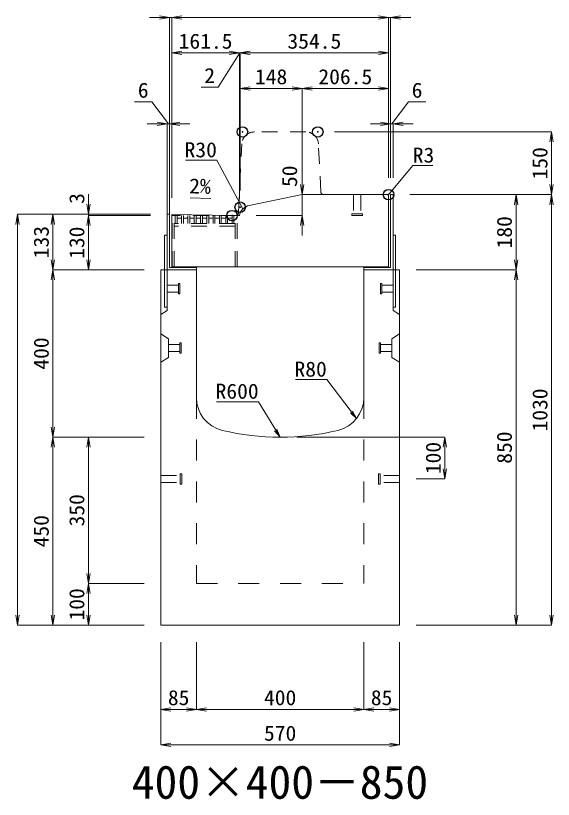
# Model space of a CAD drawing. Units: millimetres at full size. Extents: x -1809 to 57027, y -20349 to 17321.
# Drawn here: x 33436 to 34721, y -7412 to -5538 of the extents above; entities that cross this region are included whole.
import ezdxf
from ezdxf.enums import TextEntityAlignment as Align

# ---------------------------------------------------------------- set-up
doc = ezdxf.new("R2010")
doc.units = ezdxf.units.MM
doc.header["$LTSCALE"] = 50
doc.header["$PDMODE"] = 32
doc.header["$PDSIZE"] = 25
doc.linetypes.add('USER1', pattern=[2, 1, -1])
doc.linetypes.add('USER2', pattern=[1.35, 0.75, -0.6])
for name, color, linetype, lineweight in [('インサート', 3, 'USER2', 9), ('グレーチング', 7, 'USER2', 5), ('受枠', 3, 'Continuous', 5), ('寸法線', 7, 'Continuous', 13), ('引出線', 4, 'Continuous', 13), ('本体', 2, 'Continuous', 13)]:
    doc.layers.add(name, color=color, linetype=linetype, lineweight=lineweight)
doc.layers.add('作業エリア', color=11, linetype='Continuous')
doc.layers.add('文字', color=7, linetype='Continuous')
doc.styles.add('ＭＳ 明朝', font='')
doc.styles.get('ＭＳ 明朝').set_extended_font_data('MS Mincho')

# ---------------------------------------------------------------- blocks, each defined once
blk = doc.blocks.new('open_arrow')
at = {"color": 0, "linetype": 'Continuous', "lineweight": -2}
blk.add_lwpolyline([(7.5, 1.25), (0, 0), (7.5, -1.25)], dxfattribs=at)

msp = doc.modelspace()

# ---------------------------------------------------------------- linework, layer by layer
at = {"layer": 'インサート'}
for p, q in [((34243.74, -5966.05), (34243.74, -6012.05)), ((34243.74, -5966.05), (34260.74, -5966.05)), ((34260.74, -5966.05), (34260.74, -6012.05)), ((34239.74, -6016.05), (34239.74, -6012.05)), ((34239.74, -6012.05), (34264.74, -6012.05)), ((34239.74, -6016.05), (34264.74, -6016.05)), ((34264.74, -6012.05), (34264.74, -6016.05)), ((33798.24, -6182.55), (33825.24, -6182.55)), ((33798.24, -6182.55), (33798.24, -6199.55)), ((33828.24, -6178.55), (33825.24, -6178.55)), ((33825.24, -6178.55), (33825.24, -6203.55)), ((33828.24, -6203.55), (33828.24, -6178.55)), ((34308.24, -6178.55), (34311.24, -6178.55)), ((34308.24, -6203.55), (34308.24, -6178.55)), ((34311.24, -6178.55), (34311.24, -6203.55)), ((34338.24, -6182.55), (34311.24, -6182.55)), ((34338.24, -6182.55), (34338.24, -6199.55)), ((33798.24, -6199.55), (33825.24, -6199.55)), ((33825.24, -6203.55), (33828.24, -6203.55)), ((34311.24, -6203.55), (34308.24, -6203.55)), ((34338.24, -6199.55), (34311.24, -6199.55)), ((33801.44, -6324.55), (33828.44, -6324.55)), ((33801.44, -6324.55), (33801.44, -6341.55)), ((33831.44, -6320.55), (33828.44, -6320.55)), ((33828.44, -6320.55), (33828.44, -6345.55)), ((33831.44, -6345.55), (33831.44, -6320.55)), ((34305.04, -6320.55), (34308.04, -6320.55)), ((34305.04, -6345.55), (34305.04, -6320.55)), ((34308.04, -6320.55), (34308.04, -6345.55)), ((34335.04, -6324.55), (34308.04, -6324.55)), ((34335.04, -6324.55), (34335.04, -6341.55)), ((33801.44, -6341.55), (33828.44, -6341.55)), ((33828.44, -6345.55), (33831.44, -6345.55)), ((34308.04, -6345.55), (34305.04, -6345.55)), ((34335.04, -6341.55), (34308.04, -6341.55)), ((33829.24, -6658.55), (33829.24, -6633.55)), ((33829.24, -6633.55), (33833.24, -6633.55)), ((33833.24, -6658.55), (33833.24, -6633.55)), ((34303.24, -6633.55), (34307.24, -6633.55)), ((34303.24, -6633.55), (34303.24, -6658.55)), ((34307.24, -6633.55), (34307.24, -6658.55)), ((33783.24, -6637.55), (33829.24, -6637.55)), ((33783.24, -6654.55), (33783.24, -6637.55)), ((34353.24, -6637.55), (34307.24, -6637.55)), ((34353.24, -6637.55), (34353.24, -6654.55)), ((33783.24, -6654.55), (33829.24, -6654.55)), ((33833.24, -6658.55), (33829.24, -6658.55)), ((34307.24, -6658.55), (34303.24, -6658.55)), ((34353.24, -6654.55), (34307.24, -6654.55))]:
    msp.add_line(p, q, dxfattribs=at)
at = {"layer": 'グレーチング'}
for p, q in [((33810.24, -6139.05), (33810.24, -6016.05)), ((33965.24, -6016.05), (33810.24, -6016.05)), ((33814.74, -6139.05), (33814.74, -6016.05)), ((33817.74, -6035.05), (33817.74, -6016.05)), ((33822.24, -6035.05), (33822.24, -6016.05)), ((33832.8, -6035.05), (33832.8, -6016.05)), ((33837.3, -6035.05), (33837.3, -6016.05)), ((33847.85, -6035.05), (33847.85, -6016.05)), ((33852.35, -6035.05), (33852.35, -6016.05)), ((33862.91, -6035.05), (33862.91, -6016.05)), ((33867.41, -6035.05), (33867.41, -6016.05)), ((33877.96, -6035.05), (33877.96, -6016.05)), ((33882.46, -6035.05), (33882.46, -6016.05)), ((33893.02, -6035.05), (33893.02, -6016.05)), ((33897.52, -6035.05), (33897.52, -6016.05)), ((33908.07, -6035.05), (33908.07, -6016.05)), ((33912.57, -6035.05), (33912.57, -6016.05)), ((33923.13, -6035.05), (33923.13, -6016.05)), ((33927.63, -6035.05), (33927.63, -6016.05)), ((33938.19, -6035.05), (33938.19, -6016.05)), ((33942.69, -6035.05), (33942.69, -6016.05)), ((33953.24, -6035.05), (33953.24, -6016.05)), ((33957.74, -6035.05), (33957.74, -6016.05)), ((33960.74, -6139.05), (33960.74, -6016.05)), ((33965.24, -6139.05), (33965.24, -6016.05)), ((33960.74, -6035.05), (33814.74, -6035.05)), ((33832.8, -6022.05), (33822.24, -6022.05)), ((33847.85, -6022.05), (33837.3, -6022.05)), ((33862.91, -6022.05), (33852.35, -6022.05)), ((33877.96, -6022.05), (33867.41, -6022.05)), ((33893.02, -6022.05), (33882.46, -6022.05)), ((33908.07, -6022.05), (33897.52, -6022.05)), ((33923.13, -6022.05), (33912.57, -6022.05)), ((33938.19, -6022.05), (33927.63, -6022.05)), ((33953.24, -6022.05), (33942.69, -6022.05)), ((33960.74, -6041.05), (33814.74, -6041.05))]:
    msp.add_line(p, q, dxfattribs=at)
at = {"layer": '作業エリア'}
for p in [(33978.24, -5816.05), (34158.24, -5816.05), (34327.24, -5966.05), (33972.74, -5996.05), (33953.24, -6016.05)]:
    msp.add_point(p, dxfattribs=at)
at = {"layer": '受枠'}
for p, q in [((34332.24, -5966.05), (34338.24, -5966.05)), ((34332.24, -6140.05), (34332.24, -5966.05)), ((34338.24, -6235.05), (34338.24, -5966.05)), ((33804.24, -6013.05), (33798.24, -6013.05)), ((33798.24, -6235.05), (33798.24, -6013.05)), ((33804.24, -6140.05), (33804.24, -6013.05)), ((33798.24, -6063.05), (33792.24, -6063.05)), ((33792.24, -6235.05), (33792.24, -6063.05)), ((34338.24, -6063.05), (34344.24, -6063.05)), ((34344.24, -6235.05), (34344.24, -6063.05)), ((33868.24, -6146.05), (33798.24, -6146.05)), ((33868.24, -6140.05), (33804.24, -6140.05)), ((33868.24, -6146.05), (33868.24, -6140.05)), ((34268.24, -6140.05), (34332.24, -6140.05)), ((34268.24, -6146.05), (34268.24, -6140.05)), ((34268.24, -6146.05), (34338.24, -6146.05)), ((33798.24, -6235.05), (33792.24, -6235.05)), ((34338.24, -6235.05), (34344.24, -6235.05))]:
    msp.add_line(p, q, dxfattribs=at)
at = {"layer": '寸法線'}
for p, q in [((33857.24, -5541.93), (33756.24, -5541.93)), ((33804.24, -5973.03), (33804.24, -5541.93)), ((34327.24, -5541.93), (33809.24, -5541.93)), ((33809.24, -5973.25), (33809.24, -5541.93)), ((33809.24, -5973.25), (33809.24, -5541.93)), ((34279.24, -5541.93), (34380.24, -5541.93)), ((34327.24, -5926.03), (34327.24, -5541.93)), ((34327.24, -5926.03), (34327.24, -5541.93)), ((34332.24, -5926.03), (34332.24, -5541.93)), ((34018.81, -5626.93), (33809.24, -5626.93)), ((33809.24, -5973.25), (33809.24, -5626.93)), ((33971.78, -5626.93), (33920.05, -5709.16)), ((34020.74, -5626.93), (33922.81, -5626.93)), ((33970.81, -5976.03), (33970.81, -5626.93)), ((34327.24, -5626.93), (33972.74, -5626.93)), ((33972.74, -5956.03), (33972.74, -5626.93)), ((34327.24, -5926.03), (34327.24, -5626.93)), ((33970.81, -5976.03), (33970.81, -5673.47)), ((33972.74, -5956.03), (33972.74, -5671.93)), ((33920.05, -5709.16), (33879.64, -5709.16)), ((33972.74, -5711.93), (34120.74, -5711.93)), ((33972.74, -5956.03), (33972.74, -5711.93)), ((34120.74, -5926.03), (34120.74, -5711.93)), ((34120.74, -5711.93), (34327.24, -5711.93)), ((34120.74, -5926.03), (34120.74, -5711.93)), ((34327.24, -5926.03), (34327.24, -5711.93)), ((33761.62, -5744.13), (33720.39, -5744.13)), ((33801.24, -5796.93), (33761.62, -5744.13)), ((34335.24, -5796.93), (34374.86, -5744.13)), ((34374.86, -5744.13), (34416.09, -5744.13)), ((33852.24, -5796.93), (33750.24, -5796.93)), ((33798.24, -6058.03), (33798.24, -5796.93)), ((33804.24, -6058.03), (33804.24, -5796.93)), ((34284.24, -5796.93), (34386.24, -5796.93)), ((34332.24, -5926.03), (34332.24, -5796.93)), ((34338.24, -5926.03), (34338.24, -5796.93)), ((34198.26, -5816.05), (34717.02, -5816.05)), ((34717.02, -5816.05), (34717.02, -5966.05)), ((34120.74, -5918.05), (34120.74, -6064.05)), ((33610.3, -5965.05), (33610.3, -6064.05)), ((34378.26, -5966.05), (34632.02, -5966.05)), ((34378.26, -5966.05), (34717.02, -5966.05)), ((34378.26, -5966.05), (34717.02, -5966.05)), ((34632.02, -5966.05), (34632.02, -6146.05)), ((34717.02, -5966.05), (34717.02, -6996.05)), ((33440.3, -6996.05), (33440.3, -6013.05)), ((33758.22, -6013.05), (33440.3, -6013.05)), ((33525.3, -6013.05), (33525.3, -6146.05)), ((33758.22, -6013.05), (33525.3, -6013.05)), ((33758.22, -6013.05), (33610.3, -6013.05)), ((33758.22, -6016.05), (33610.3, -6016.05)), ((33610.3, -6016.05), (33610.3, -6146.05)), ((33758.22, -6016.05), (33610.3, -6016.05)), ((34010.83, -6016.05), (34120.74, -6016.05)), ((33743.22, -6146.05), (33525.3, -6146.05)), ((33525.3, -6146.05), (33525.3, -6546.05)), ((33743.22, -6146.05), (33525.3, -6146.05)), ((33743.22, -6146.05), (33610.3, -6146.05)), ((34393.26, -6146.05), (34632.02, -6146.05)), ((34393.26, -6146.05), (34632.02, -6146.05)), ((34632.02, -6146.05), (34632.02, -6996.05)), ((33743.22, -6546.05), (33525.3, -6546.05)), ((33525.3, -6996.05), (33525.3, -6546.05)), ((33743.22, -6546.05), (33525.3, -6546.05)), ((33610.3, -6546.05), (33610.3, -6896.05)), ((33743.22, -6546.05), (33610.3, -6546.05)), ((34108.26, -6546.05), (34462.02, -6546.05)), ((34462.02, -6546.05), (34462.02, -6646.05)), ((34393.26, -6646.05), (34462.02, -6646.05)), ((33743.22, -6896.05), (33610.3, -6896.05)), ((33610.3, -6896.05), (33610.3, -6996.05)), ((33743.22, -6896.05), (33610.3, -6896.05)), ((33743.22, -6996.05), (33440.3, -6996.05)), ((33743.22, -6996.05), (33525.3, -6996.05)), ((33743.22, -6996.05), (33610.3, -6996.05)), ((34393.26, -6996.05), (34632.02, -6996.05)), ((34393.26, -6996.05), (34717.02, -6996.05)), ((33783.24, -7036.07), (33783.24, -7197.21)), ((33783.24, -7036.07), (33783.24, -7282.21)), ((33868.24, -7036.07), (33868.24, -7197.21)), ((33868.24, -7036.07), (33868.24, -7197.21)), ((34268.24, -7036.07), (34268.24, -7197.21)), ((34268.24, -7036.07), (34268.24, -7197.21)), ((34353.24, -7036.07), (34353.24, -7197.21)), ((34353.24, -7036.07), (34353.24, -7282.21)), ((33783.24, -7197.21), (33868.24, -7197.21)), ((33868.24, -7197.21), (34268.24, -7197.21)), ((34268.24, -7197.21), (34353.24, -7197.21)), ((33783.24, -7282.21), (34353.24, -7282.21))]:
    msp.add_line(p, q, dxfattribs=at)
at = {"layer": '引出線'}
for points in [[(33978.84, -6000.19), (33917.12, -5883.9), (33842.45, -5883.9)], [(34326.36, -5966.93), (34385.09, -5896.57), (34432.81, -5896.57)], [(33901.91, -5974.88), (33853.17, -5973.91), (33901.91, -5974.88)], [(34251, -6501.63), (34179.74, -6408.52), (34105.07, -6408.52)], [(34068.24, -6546.05), (34016.88, -6461.3), (33915.87, -6461.3)]]:
    msp.add_lwpolyline(points, dxfattribs=at)
at = {"layer": '本体', "linetype": 'USER2', "lineweight": 9}
for p, q in [((34129.7, -5816.05), (34006.78, -5816.05)), ((33968.57, -6009.4), (33976.82, -5844.56)), ((34165.41, -5959.4), (34159.67, -5844.56)), ((33798.24, -6146.05), (33798.24, -6243.05)), ((34338.24, -6146.05), (34338.24, -6243.05)), ((33798.24, -6243.05), (33783.24, -6252.55)), ((34338.24, -6243.05), (34353.24, -6252.55))]:
    msp.add_line(p, q, dxfattribs=at)
at = {"layer": '本体'}
for p, q in [((34120.74, -5966.05), (33994.43, -5991.66)), ((34324.24, -5966.05), (34120.74, -5966.05)), ((34327.24, -6139.05), (34327.24, -5969.05)), ((33809.24, -6139.05), (33809.24, -6013.27)), ((33809.24, -6013.27), (33953.24, -6016.05)), ((33953.24, -6016.05), (33970.81, -6016.05)), ((33783.24, -6146.05), (33783.24, -6996.05)), ((33868.24, -6146.05), (33783.24, -6146.05)), ((34327.24, -6139.05), (33809.24, -6139.05)), ((33868.24, -6146.05), (33868.24, -6452.02)), ((34268.24, -6452.02), (34268.24, -6146.05)), ((34353.24, -6146.05), (34268.24, -6146.05)), ((34353.24, -6996.05), (34353.24, -6146.05)), ((33783.24, -6996.05), (34353.24, -6996.05))]:
    msp.add_line(p, q, dxfattribs=at)
at = {"layer": '本体', "lineweight": 9}
for p, q in [((33783.24, -6299.05), (33801.44, -6310.55)), ((33801.44, -6310.55), (33801.44, -6355.55)), ((34353.24, -6299.05), (34335.04, -6310.55)), ((34335.04, -6310.55), (34335.04, -6355.55)), ((33783.24, -6367.05), (33801.44, -6355.55)), ((34353.24, -6367.05), (34335.04, -6355.55))]:
    msp.add_line(p, q, dxfattribs=at)
at = {"layer": '本体', "linetype": 'USER1', "lineweight": 15}
for p, q in [((33868.24, -6452.02), (33868.24, -6896.05)), ((34268.24, -6452.02), (34268.24, -6896.05)), ((33868.24, -6896.05), (34268.24, -6896.05))]:
    msp.add_line(p, q, dxfattribs=at)
at = {"layer": '本体', "linetype": 'USER2', "lineweight": 9}
for centre, radius, start, end in [((34006.78, -5846.05), 30, 90, 177.13759), ((34129.7, -5846.05), 30, 2.86241, 90), ((34172.4, -5959.05), 7, 182.86241, 270), ((33961.58, -6009.05), 7, 270, 357.13759)]:
    msp.add_arc(centre, radius, start, end, dxfattribs=at)
at = {"layer": '本体'}
for centre, radius, start, end in [((34324.24, -5969.05), 3, 0, 90), ((34000.39, -6021.06), 30, 101.45875, 170.39512), ((33948.24, -6452.02), 80, 180, 256.65764), ((34188.24, -6452.02), 80, 283.34236, 0), ((34068.24, -5946.05), 600, 256.65764, 283.34236)]:
    msp.add_arc(centre, radius, start, end, dxfattribs=at)

# ---------------------------------------------------------------- block references
at = {"layer": '寸法線', "xscale": 3.2, "yscale": 3.2}
for p, rotation in [((33804.24, -5541.93), 180), ((34327.24, -5541.93), 180), ((34327.24, -5541.93), 180), ((33970.81, -5626.93), 180), ((34327.24, -5626.93), 180), ((34120.74, -5711.93), 180), ((34327.24, -5711.93), 180), ((33798.24, -5796.93), 180), ((34332.24, -5796.93), 180), ((34717.02, -5816.05), 270), ((34120.74, -5966.05), 90), ((34717.02, -5966.05), 90), ((34632.02, -5966.05), 270), ((34717.02, -5966.05), 270), ((33610.3, -6013.05), 90), ((33440.3, -6013.05), 270), ((33525.3, -6013.05), 270), ((33610.3, -6016.05), 270), ((33610.3, -6016.05), 270), ((34120.74, -6016.05), 270), ((33525.3, -6146.05), 90), ((33610.3, -6146.05), 90), ((34632.02, -6146.05), 90), ((33525.3, -6146.05), 270), ((34632.02, -6146.05), 270), ((33525.3, -6546.05), 90), ((33525.3, -6546.05), 270), ((33610.3, -6546.05), 270), ((34462.02, -6546.05), 270), ((34462.02, -6646.05), 90), ((33610.3, -6896.05), 90), ((33610.3, -6896.05), 270), ((33440.3, -6996.05), 90), ((33525.3, -6996.05), 90), ((33610.3, -6996.05), 90), ((34632.02, -6996.05), 90), ((34717.02, -6996.05), 90), ((33868.24, -7197.21), 180), ((34268.24, -7197.21), 180), ((34353.24, -7197.21), 180), ((34353.24, -7282.21), 180)]:
    msp.add_blockref('open_arrow', p, dxfattribs=dict(at, rotation=rotation))
for p in [(33809.24, -5541.93), (33809.24, -5541.93), (34332.24, -5541.93), (33809.24, -5626.93), (33970.81, -5626.93), (33972.74, -5626.93), (33972.74, -5626.93), (33972.74, -5711.93), (34120.74, -5711.93), (33804.24, -5796.93), (34338.24, -5796.93), (33783.24, -7197.21), (33868.24, -7197.21), (34268.24, -7197.21), (33783.24, -7282.21)]:
    msp.add_blockref('open_arrow', p, dxfattribs=at)
at = {"layer": '引出線'}
for p, xscale, yscale, rotation in [((33901.91, -5974.88), 0.16, 0.16, 178.9), ((34326.36, -5966.93), 0.16, 0.16, 50.2), ((33978.84, -6000.19), 0.16, 0.16, 118), ((34251, -6501.63), 2.67, 2.67, 127.4), ((34068.24, -6546.05), 2.67, 2.67, 121.2)]:
    msp.add_blockref('open_arrow', p, dxfattribs=dict(at, xscale=xscale, yscale=yscale, rotation=rotation))

# ---------------------------------------------------------------- texts
at = {"layer": '寸法線', "style": 'ＭＳ 明朝', "width": 1.05}
for s, p in [('161.5', (33890.03, -5598.91)), ('354.5', (34149.99, -5598.91)), ('2', (33899.84, -5681.14)), ('148', (34046.74, -5683.91)), ('206.5', (34223.99, -5683.91)), ('6', (33741.01, -5716.11)), ('6', (34395.47, -5716.11)), ('85', (33825.74, -7169.19)), ('400', (34068.24, -7169.19)), ('85', (34310.74, -7169.19)), ('570', (34068.24, -7254.19))]:
    msp.add_text(s, height=36.03, dxfattribs=at).set_placement(p, align=Align.MIDDLE_CENTER)
for s, p in [('150', (34689, -5891.05)), ('50', (34090.74, -5921.99)), ('3', (33582.3, -5975.23)), ('180', (34604, -6056.05)), ('133', (33497.28, -6079.55)), ('130', (33582.28, -6081.05)), ('400', (33497.28, -6346.05)), ('1030', (34689, -6481.05)), ('850', (34604, -6571.05)), ('100', (34434, -6596.05)), ('350', (33582.28, -6721.05)), ('450', (33497.28, -6771.05)), ('100', (33582.28, -6946.05))]:
    msp.add_text(s, height=36.03, rotation=90, dxfattribs=at).set_placement(p, align=Align.MIDDLE_CENTER)
at = {"layer": '引出線', "style": 'ＭＳ 明朝', "width": 1.05}
for s, p in [('R30', (33917.12, -5840.7)), ('R80', (34179.74, -6365.32)), ('R600', (34016.88, -6418.1))]:
    msp.add_text(s, height=36.03, dxfattribs=at).set_placement(p, align=Align.TOP_RIGHT)
msp.add_text('R3', height=36.03, dxfattribs=at).set_placement((34385.09, -5853.37), align=Align.TOP_LEFT)
msp.add_text('2%', height=36.03, rotation=358.854, dxfattribs=at).set_placement((33902.85, -5927.99), align=Align.TOP_RIGHT)
at = {"layer": '文字', "style": 'ＭＳ 明朝'}
msp.add_text('400×400－850', height=80.06, dxfattribs=at).set_placement((34067.76, -7371.03), align=Align.MIDDLE_CENTER)

doc.saveas('drawing.dxf')
